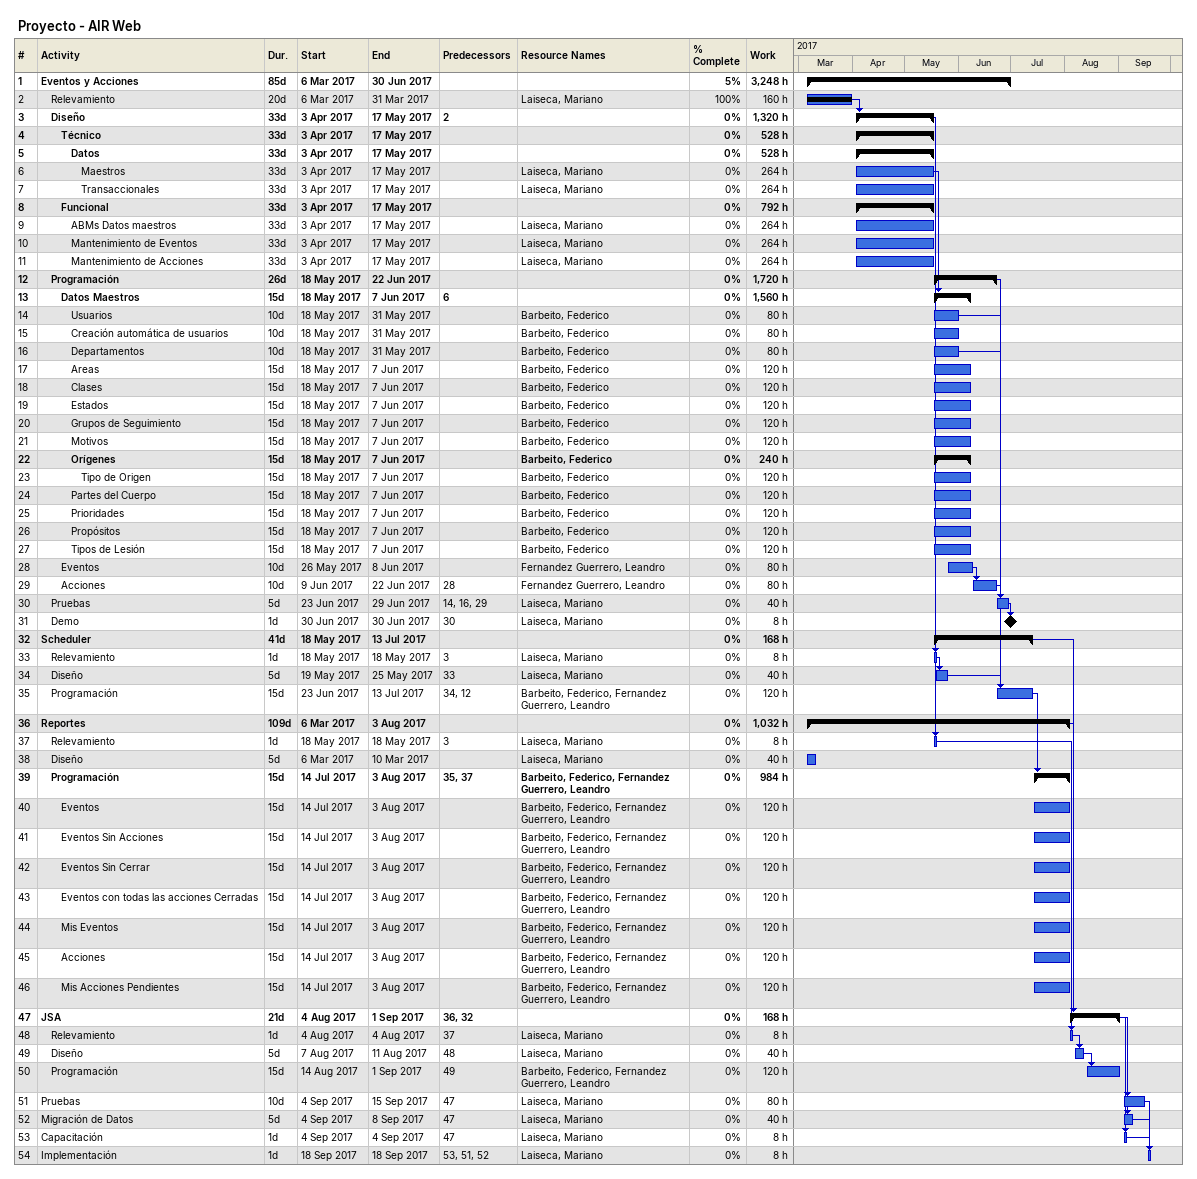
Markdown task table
Proyecto - AIR Web

| ID | Level | Task | Duration | Start | Finish | Predecessors | Resources | % complete | Work (h) |
|---|---|---|---|---|---|---|---|---|---|
| 1 | 1 | **Eventos y Acciones** | 85d | 2017-03-06 | 2017-06-30 |  |  | 5 | 3248 |
| 2 | 2 | Relevamiento | 20d | 2017-03-06 | 2017-03-31 |  | Laiseca, Mariano | 100 | 160 |
| 3 | 2 | **Diseño** | 33d | 2017-04-03 | 2017-05-17 | 2 |  | 0 | 1320 |
| 4 | 3 | **Técnico** | 33d | 2017-04-03 | 2017-05-17 |  |  | 0 | 528 |
| 5 | 4 | **Datos** | 33d | 2017-04-03 | 2017-05-17 |  |  | 0 | 528 |
| 6 | 5 | Maestros | 33d | 2017-04-03 | 2017-05-17 |  | Laiseca, Mariano | 0 | 264 |
| 7 | 5 | Transaccionales | 33d | 2017-04-03 | 2017-05-17 |  | Laiseca, Mariano | 0 | 264 |
| 8 | 3 | **Funcional** | 33d | 2017-04-03 | 2017-05-17 |  |  | 0 | 792 |
| 9 | 4 | ABMs Datos maestros | 33d | 2017-04-03 | 2017-05-17 |  | Laiseca, Mariano | 0 | 264 |
| 10 | 4 | Mantenimiento de Eventos | 33d | 2017-04-03 | 2017-05-17 |  | Laiseca, Mariano | 0 | 264 |
| 11 | 4 | Mantenimiento de Acciones | 33d | 2017-04-03 | 2017-05-17 |  | Laiseca, Mariano | 0 | 264 |
| 12 | 2 | **Programación** | 26d | 2017-05-18 | 2017-06-22 |  |  | 0 | 1720 |
| 13 | 3 | **Datos Maestros** | 15d | 2017-05-18 | 2017-06-07 | 6 |  | 0 | 1560 |
| 14 | 4 | Usuarios | 10d | 2017-05-18 | 2017-05-31 |  | Barbeito, Federico | 0 | 80 |
| 15 | 4 | Creación automática de usuarios | 10d | 2017-05-18 | 2017-05-31 |  | Barbeito, Federico | 0 | 80 |
| 16 | 4 | Departamentos | 10d | 2017-05-18 | 2017-05-31 |  | Barbeito, Federico | 0 | 80 |
| 17 | 4 | Areas | 15d | 2017-05-18 | 2017-06-07 |  | Barbeito, Federico | 0 | 120 |
| 18 | 4 | Clases | 15d | 2017-05-18 | 2017-06-07 |  | Barbeito, Federico | 0 | 120 |
| 19 | 4 | Estados | 15d | 2017-05-18 | 2017-06-07 |  | Barbeito, Federico | 0 | 120 |
| 20 | 4 | Grupos de Seguimiento | 15d | 2017-05-18 | 2017-06-07 |  | Barbeito, Federico | 0 | 120 |
| 21 | 4 | Motivos | 15d | 2017-05-18 | 2017-06-07 |  | Barbeito, Federico | 0 | 120 |
| 22 | 4 | **Orígenes** | 15d | 2017-05-18 | 2017-06-07 |  | Barbeito, Federico | 0 | 240 |
| 23 | 5 | Tipo de Origen | 15d | 2017-05-18 | 2017-06-07 |  | Barbeito, Federico | 0 | 120 |
| 24 | 4 | Partes del Cuerpo | 15d | 2017-05-18 | 2017-06-07 |  | Barbeito, Federico | 0 | 120 |
| 25 | 4 | Prioridades | 15d | 2017-05-18 | 2017-06-07 |  | Barbeito, Federico | 0 | 120 |
| 26 | 4 | Propósitos | 15d | 2017-05-18 | 2017-06-07 |  | Barbeito, Federico | 0 | 120 |
| 27 | 4 | Tipos de Lesión | 15d | 2017-05-18 | 2017-06-07 |  | Barbeito, Federico | 0 | 120 |
| 28 | 3 | Eventos | 10d | 2017-05-26 | 2017-06-08 |  | Fernandez Guerrero, Leandro | 0 | 80 |
| 29 | 3 | Acciones | 10d | 2017-06-09 | 2017-06-22 | 28 | Fernandez Guerrero, Leandro | 0 | 80 |
| 30 | 2 | Pruebas | 5d | 2017-06-23 | 2017-06-29 | 14, 16, 29 | Laiseca, Mariano | 0 | 40 |
| 31 | 2 | Demo | 1d | 2017-06-30 | 2017-06-30 | 30 | Laiseca, Mariano | 0 | 8 |
| 32 | 1 | **Scheduler** | 41d | 2017-05-18 | 2017-07-13 |  |  | 0 | 168 |
| 33 | 2 | Relevamiento | 1d | 2017-05-18 | 2017-05-18 | 3 | Laiseca, Mariano | 0 | 8 |
| 34 | 2 | Diseño | 5d | 2017-05-19 | 2017-05-25 | 33 | Laiseca, Mariano | 0 | 40 |
| 35 | 2 | Programación | 15d | 2017-06-23 | 2017-07-13 | 34, 12 | Barbeito, Federico, Fernandez Guerrero, Leandro | 0 | 120 |
| 36 | 1 | **Reportes** | 109d | 2017-03-06 | 2017-08-03 |  |  | 0 | 1032 |
| 37 | 2 | Relevamiento | 1d | 2017-05-18 | 2017-05-18 | 3 | Laiseca, Mariano | 0 | 8 |
| 38 | 2 | Diseño | 5d | 2017-03-06 | 2017-03-10 |  | Laiseca, Mariano | 0 | 40 |
| 39 | 2 | **Programación** | 15d | 2017-07-14 | 2017-08-03 | 35, 37 | Barbeito, Federico, Fernandez Guerrero, Leandro | 0 | 984 |
| 40 | 3 | Eventos | 15d | 2017-07-14 | 2017-08-03 |  | Barbeito, Federico, Fernandez Guerrero, Leandro | 0 | 120 |
| 41 | 3 | Eventos Sin Acciones | 15d | 2017-07-14 | 2017-08-03 |  | Barbeito, Federico, Fernandez Guerrero, Leandro | 0 | 120 |
| 42 | 3 | Eventos Sin Cerrar | 15d | 2017-07-14 | 2017-08-03 |  | Barbeito, Federico, Fernandez Guerrero, Leandro | 0 | 120 |
| 43 | 3 | Eventos con todas las acciones Cerradas | 15d | 2017-07-14 | 2017-08-03 |  | Barbeito, Federico, Fernandez Guerrero, Leandro | 0 | 120 |
| 44 | 3 | Mis Eventos | 15d | 2017-07-14 | 2017-08-03 |  | Barbeito, Federico, Fernandez Guerrero, Leandro | 0 | 120 |
| 45 | 3 | Acciones | 15d | 2017-07-14 | 2017-08-03 |  | Barbeito, Federico, Fernandez Guerrero, Leandro | 0 | 120 |
| 46 | 3 | Mis Acciones Pendientes | 15d | 2017-07-14 | 2017-08-03 |  | Barbeito, Federico, Fernandez Guerrero, Leandro | 0 | 120 |
| 47 | 1 | **JSA** | 21d | 2017-08-04 | 2017-09-01 | 36, 32 |  | 0 | 168 |
| 48 | 2 | Relevamiento | 1d | 2017-08-04 | 2017-08-04 | 37 | Laiseca, Mariano | 0 | 8 |
| 49 | 2 | Diseño | 5d | 2017-08-07 | 2017-08-11 | 48 | Laiseca, Mariano | 0 | 40 |
| 50 | 2 | Programación | 15d | 2017-08-14 | 2017-09-01 | 49 | Barbeito, Federico, Fernandez Guerrero, Leandro | 0 | 120 |
| 51 | 1 | Pruebas | 10d | 2017-09-04 | 2017-09-15 | 47 | Laiseca, Mariano | 0 | 80 |
| 52 | 1 | Migración de Datos | 5d | 2017-09-04 | 2017-09-08 | 47 | Laiseca, Mariano | 0 | 40 |
| 53 | 1 | Capacitación | 1d | 2017-09-04 | 2017-09-04 | 47 | Laiseca, Mariano | 0 | 8 |
| 54 | 1 | Implementación | 1d | 2017-09-18 | 2017-09-18 | 53, 51, 52 | Laiseca, Mariano | 0 | 8 |
